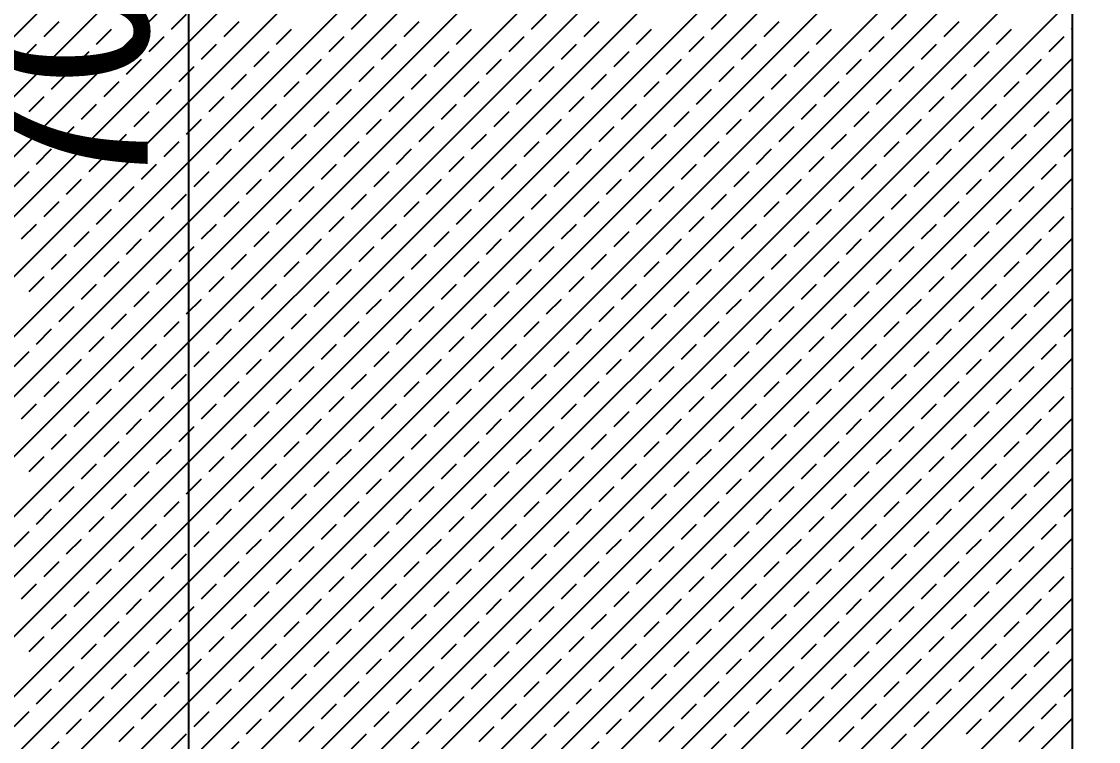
# Model space of a CAD drawing. Header units: millimetres. Extents: x 41784 to 43191, y -4854 to -4504.
# Drawn here: x 42816.19 to 42835.22, y -4732.97 to -4720.24 of the extents above; entities that cross this region are included whole.
import ezdxf

# ---------------------------------------------------------------- set-up
doc = ezdxf.new("R2010")
doc.units = ezdxf.units.MM
doc.header["$MEASUREMENT"] = 0
doc.header["$PDMODE"] = 3
doc.header["$PDSIZE"] = 0.3125
doc.layers.get('Defpoints').update_dxf_attribs({"linetype": 'CONTINUOUS'})
doc.layers.add('DIM', color=4, linetype='CONTINUOUS', lineweight=9)
doc.layers.add('FPC', color=3, linetype='CONTINUOUS')
doc.layers.add('ITO', color=3, linetype='CONTINUOUS')
doc.styles.get("Standard").update_dxf_attribs({"font": 'simhei.ttf', "height": 3})
doc.dimstyles.new('ISO-25_WS', dxfattribs={"dimscale": 1.8, "dimtxt": 5, "dimasz": 2.5, "dimexe": 1.25, "dimexo": 0.625, "dimtad": 1, "dimdsep": 46, "dimtxsty": 'Standard', "dimcen": 2.5, "dimadec": 0, "dimazin": 0, "dimtfac": 1, "dimtmove": 0, "dimatfit": 3, "dimfxl": 1, "dimtolj": 1, "dimtzin": 0, "dimarcsym": 0})

# ---------------------------------------------------------------- blocks, each defined once
blk = doc.blocks.new('*D275')
at = {"layer": 'Defpoints', "color": 0, "ltscale": 2}
for p in [(42819.145, -4677.013), (42833.2, -4677.013), (42840.552, -4747.478)]:
    blk.add_point(p, dxfattribs=at)
at = {"layer": 'DIM', "color": 0, "lineweight": -2, "ltscale": 2}
for p, q in [((42832.575, -4677.013), (42818.645, -4677.013)), ((42819.145, -4746.978), (42819.145, -4677.513)), ((42839.927, -4747.478), (42818.645, -4747.478))]:
    blk.add_line(p, q, dxfattribs=at)
at = {"layer": 'DIM', "color": 0, "ltscale": 2}
for points in [[(42819.062, -4677.513), (42819.228, -4677.513), (42819.145, -4677.013)], [(42819.062, -4746.978), (42819.228, -4746.978), (42819.145, -4747.478)]]:
    blk.add_solid(points, dxfattribs=at)
at = {"layer": 'DIM', "color": 0, "ltscale": 2, "insert": (42816.944, -4712.246), "char_height": 3, "attachment_point": 5, "rotation": 90}
blk.add_mtext('\\A1;70.46±0.50', dxfattribs=at)

msp = doc.modelspace()

# ---------------------------------------------------------------- linework, layer by layer
at = {"layer": 'FPC', "color": 30}
msp.add_lwpolyline([(42814.563, -4749.482), (42834.463, -4749.482, 0.414214), (42834.763, -4749.182), (42834.763, -4688.582, -0.414214), (42835.163, -4688.182), (42850.673, -4688.182, 0.414214), (42851.173, -4687.682), (42851.173, -4679.382, 0.414214), (42850.673, -4678.882), (42844.6, -4678.882, -0.414214), (42844.1, -4678.382), (42844.1, -4673.762), (42816.737, -4673.762), (42816.737, -4678.482, -0.414214), (42816.337, -4678.882), (42814.663, -4678.882, 0.414214), (42814.263, -4679.282), (42814.263, -4749.182, 0.414214)], format="xyb", close=True, dxfattribs=at)
at = {"layer": 'ITO', "color": 252, "true_color": 0x939598}
for p, q in [((42814.263, -4722.295), (42834.763, -4701.795)), ((42814.263, -4723.356), (42834.763, -4702.856)), ((42814.263, -4724.417), (42834.763, -4703.917)), ((42814.263, -4725.477), (42834.763, -4704.977)), ((42814.263, -4726.538), (42834.763, -4706.038)), ((42814.263, -4727.599), (42834.763, -4707.099)), ((42814.263, -4728.659), (42834.763, -4708.159)), ((42814.263, -4729.72), (42834.763, -4709.22)), ((42814.263, -4730.781), (42834.763, -4710.281)), ((42814.263, -4731.841), (42834.763, -4711.341)), ((42814.263, -4732.902), (42834.763, -4712.402)), ((42814.263, -4733.963), (42834.763, -4713.463)), ((42814.263, -4735.023), (42834.763, -4714.523)), ((42814.263, -4736.084), (42834.763, -4715.584)), ((42814.263, -4737.145), (42834.763, -4716.645)), ((42814.263, -4738.205), (42834.763, -4717.705)), ((42814.263, -4739.266), (42834.763, -4718.766)), ((42814.263, -4740.326), (42834.763, -4719.826)), ((42816.585, -4720.504), (42816.85, -4720.239)), ((42818.839, -4720.371), (42819.104, -4720.106)), ((42819.767, -4720.504), (42820.032, -4720.239)), ((42822.021, -4720.371), (42822.286, -4720.106)), ((42822.949, -4720.504), (42823.214, -4720.239)), ((42825.203, -4720.371), (42825.468, -4720.106)), ((42826.131, -4720.504), (42826.396, -4720.239)), ((42828.385, -4720.371), (42828.65, -4720.106)), ((42829.313, -4720.504), (42829.578, -4720.239)), ((42831.567, -4720.371), (42831.832, -4720.106)), ((42832.495, -4720.504), (42832.76, -4720.239)), ((42817.513, -4720.636), (42817.778, -4720.371)), ((42820.695, -4720.636), (42820.96, -4720.371)), ((42823.877, -4720.636), (42824.142, -4720.371)), ((42827.059, -4720.636), (42827.324, -4720.371)), ((42830.241, -4720.636), (42830.506, -4720.371)), ((42833.423, -4720.636), (42833.688, -4720.371)), ((42834.749, -4720.371), (42834.763, -4720.357)), ((42816.187, -4720.901), (42816.452, -4720.636)), ((42818.441, -4720.769), (42818.706, -4720.504)), ((42819.369, -4720.901), (42819.634, -4720.636)), ((42821.623, -4720.769), (42821.888, -4720.504)), ((42822.551, -4720.901), (42822.816, -4720.636)), ((42824.805, -4720.769), (42825.07, -4720.504)), ((42825.733, -4720.901), (42825.998, -4720.636)), ((42827.987, -4720.769), (42828.252, -4720.504)), ((42828.915, -4720.901), (42829.18, -4720.636)), ((42831.169, -4720.769), (42831.434, -4720.504)), ((42832.097, -4720.901), (42832.362, -4720.636)), ((42834.351, -4720.769), (42834.616, -4720.504)), ((42817.115, -4721.034), (42817.381, -4720.769)), ((42820.297, -4721.034), (42820.563, -4720.769)), ((42823.479, -4721.034), (42823.745, -4720.769)), ((42826.661, -4721.034), (42826.927, -4720.769)), ((42829.843, -4721.034), (42830.108, -4720.769)), ((42833.025, -4721.034), (42833.29, -4720.769)), ((42814.263, -4741.387), (42834.763, -4720.887)), ((42818.043, -4721.167), (42818.309, -4720.901)), ((42818.972, -4721.299), (42819.237, -4721.034)), ((42821.225, -4721.167), (42821.491, -4720.901)), ((42822.154, -4721.299), (42822.419, -4721.034)), ((42824.407, -4721.167), (42824.673, -4720.901)), ((42825.336, -4721.299), (42825.601, -4721.034)), ((42827.589, -4721.167), (42827.855, -4720.901)), ((42828.517, -4721.299), (42828.783, -4721.034)), ((42830.771, -4721.167), (42831.037, -4720.901)), ((42831.699, -4721.299), (42831.965, -4721.034)), ((42833.953, -4721.167), (42834.219, -4720.901)), ((42816.718, -4721.432), (42816.983, -4721.167)), ((42819.9, -4721.432), (42820.165, -4721.167)), ((42823.082, -4721.432), (42823.347, -4721.167)), ((42826.264, -4721.432), (42826.529, -4721.167)), ((42829.446, -4721.432), (42829.711, -4721.167)), ((42832.628, -4721.432), (42832.893, -4721.167)), ((42817.646, -4721.564), (42817.911, -4721.299)), ((42818.574, -4721.697), (42818.839, -4721.432)), ((42820.828, -4721.564), (42821.093, -4721.299)), ((42821.756, -4721.697), (42822.021, -4721.432)), ((42824.01, -4721.564), (42824.275, -4721.299)), ((42824.938, -4721.697), (42825.203, -4721.432)), ((42827.192, -4721.564), (42827.457, -4721.299)), ((42828.12, -4721.697), (42828.385, -4721.432)), ((42830.374, -4721.564), (42830.639, -4721.299)), ((42831.302, -4721.697), (42831.567, -4721.432)), ((42833.556, -4721.564), (42833.821, -4721.299)), ((42834.484, -4721.697), (42834.749, -4721.432)), ((42816.32, -4721.83), (42816.585, -4721.564)), ((42819.502, -4721.83), (42819.767, -4721.564)), ((42822.684, -4721.83), (42822.949, -4721.564)), ((42825.866, -4721.83), (42826.131, -4721.564)), ((42829.048, -4721.83), (42829.313, -4721.564)), ((42832.23, -4721.83), (42832.495, -4721.564)), ((42817.248, -4721.962), (42817.513, -4721.697)), ((42820.43, -4721.962), (42820.695, -4721.697)), ((42823.612, -4721.962), (42823.877, -4721.697)), ((42826.794, -4721.962), (42827.059, -4721.697)), ((42829.976, -4721.962), (42830.241, -4721.697)), ((42833.158, -4721.962), (42833.423, -4721.697)), ((42814.263, -4742.448), (42834.763, -4721.948)), ((42818.176, -4722.095), (42818.441, -4721.83)), ((42819.104, -4722.227), (42819.369, -4721.962)), ((42821.358, -4722.095), (42821.623, -4721.83)), ((42822.286, -4722.227), (42822.551, -4721.962)), ((42824.54, -4722.095), (42824.805, -4721.83)), ((42825.468, -4722.227), (42825.733, -4721.962)), ((42827.722, -4722.095), (42827.987, -4721.83)), ((42828.65, -4722.227), (42828.915, -4721.962)), ((42830.904, -4722.095), (42831.169, -4721.83)), ((42831.832, -4722.227), (42832.097, -4721.962)), ((42834.086, -4722.095), (42834.351, -4721.83)), ((42816.85, -4722.36), (42817.115, -4722.095)), ((42820.032, -4722.36), (42820.297, -4722.095)), ((42823.214, -4722.36), (42823.479, -4722.095)), ((42826.396, -4722.36), (42826.661, -4722.095)), ((42829.578, -4722.36), (42829.843, -4722.095)), ((42832.76, -4722.36), (42833.025, -4722.095)), ((42817.778, -4722.492), (42818.043, -4722.227)), ((42818.706, -4722.625), (42818.972, -4722.36)), ((42820.96, -4722.492), (42821.225, -4722.227)), ((42821.888, -4722.625), (42822.154, -4722.36)), ((42824.142, -4722.492), (42824.407, -4722.227)), ((42825.07, -4722.625), (42825.336, -4722.36)), ((42827.324, -4722.492), (42827.589, -4722.227)), ((42828.252, -4722.625), (42828.517, -4722.36)), ((42830.506, -4722.492), (42830.771, -4722.227)), ((42831.434, -4722.625), (42831.699, -4722.36)), ((42833.688, -4722.492), (42833.953, -4722.227)), ((42816.452, -4722.758), (42816.718, -4722.492)), ((42819.634, -4722.758), (42819.9, -4722.492)), ((42822.816, -4722.758), (42823.082, -4722.492)), ((42825.998, -4722.758), (42826.264, -4722.492)), ((42829.18, -4722.758), (42829.446, -4722.492)), ((42832.362, -4722.758), (42832.628, -4722.492)), ((42834.616, -4722.625), (42834.763, -4722.478)), ((42817.381, -4722.89), (42817.646, -4722.625)), ((42818.309, -4723.023), (42818.574, -4722.758)), ((42820.563, -4722.89), (42820.828, -4722.625)), ((42821.491, -4723.023), (42821.756, -4722.758)), ((42823.745, -4722.89), (42824.01, -4722.625)), ((42824.673, -4723.023), (42824.938, -4722.758)), ((42826.927, -4722.89), (42827.192, -4722.625)), ((42827.855, -4723.023), (42828.12, -4722.758)), ((42830.108, -4722.89), (42830.374, -4722.625)), ((42831.037, -4723.023), (42831.302, -4722.758)), ((42833.29, -4722.89), (42833.556, -4722.625)), ((42834.219, -4723.023), (42834.484, -4722.758)), ((42816.055, -4723.155), (42816.32, -4722.89)), ((42819.237, -4723.155), (42819.502, -4722.89)), ((42822.419, -4723.155), (42822.684, -4722.89)), ((42825.601, -4723.155), (42825.866, -4722.89)), ((42828.783, -4723.155), (42829.048, -4722.89)), ((42831.965, -4723.155), (42832.23, -4722.89)), ((42815.072, -4742.699), (42834.763, -4723.008)), ((42816.983, -4723.288), (42817.248, -4723.023)), ((42820.165, -4723.288), (42820.43, -4723.023)), ((42823.347, -4723.288), (42823.612, -4723.023)), ((42826.529, -4723.288), (42826.794, -4723.023)), ((42829.711, -4723.288), (42829.976, -4723.023)), ((42832.893, -4723.288), (42833.158, -4723.023)), ((42817.911, -4723.421), (42818.176, -4723.155)), ((42818.839, -4723.553), (42819.104, -4723.288)), ((42821.093, -4723.421), (42821.358, -4723.155)), ((42822.021, -4723.553), (42822.286, -4723.288)), ((42824.275, -4723.421), (42824.54, -4723.155)), ((42825.203, -4723.553), (42825.468, -4723.288)), ((42827.457, -4723.421), (42827.722, -4723.155)), ((42828.385, -4723.553), (42828.65, -4723.288)), ((42830.639, -4723.421), (42830.904, -4723.155)), ((42831.567, -4723.553), (42831.832, -4723.288)), ((42833.821, -4723.421), (42834.086, -4723.155)), ((42816.585, -4723.686), (42816.85, -4723.421)), ((42819.767, -4723.686), (42820.032, -4723.421)), ((42822.949, -4723.686), (42823.214, -4723.421)), ((42826.131, -4723.686), (42826.396, -4723.421)), ((42829.313, -4723.686), (42829.578, -4723.421)), ((42832.495, -4723.686), (42832.76, -4723.421)), ((42817.513, -4723.818), (42817.778, -4723.553)), ((42818.441, -4723.951), (42818.706, -4723.686)), ((42820.695, -4723.818), (42820.96, -4723.553)), ((42821.623, -4723.951), (42821.888, -4723.686)), ((42823.877, -4723.818), (42824.142, -4723.553)), ((42824.805, -4723.951), (42825.07, -4723.686)), ((42827.059, -4723.818), (42827.324, -4723.553)), ((42827.987, -4723.951), (42828.252, -4723.686)), ((42830.241, -4723.818), (42830.506, -4723.553)), ((42831.169, -4723.951), (42831.434, -4723.686)), ((42833.423, -4723.818), (42833.688, -4723.553)), ((42834.351, -4723.951), (42834.616, -4723.686)), ((42834.749, -4723.553), (42834.763, -4723.539)), ((42816.187, -4724.083), (42816.452, -4723.818)), ((42819.369, -4724.083), (42819.634, -4723.818)), ((42822.551, -4724.083), (42822.816, -4723.818)), ((42825.733, -4724.083), (42825.998, -4723.818)), ((42828.915, -4724.083), (42829.18, -4723.818)), ((42832.097, -4724.083), (42832.362, -4723.818)), ((42816.133, -4742.699), (42834.763, -4724.069)), ((42817.115, -4724.216), (42817.381, -4723.951)), ((42818.043, -4724.349), (42818.309, -4724.083)), ((42820.297, -4724.216), (42820.563, -4723.951)), ((42821.225, -4724.349), (42821.491, -4724.083)), ((42823.479, -4724.216), (42823.745, -4723.951)), ((42824.407, -4724.349), (42824.673, -4724.083)), ((42826.661, -4724.216), (42826.927, -4723.951)), ((42827.589, -4724.349), (42827.855, -4724.083)), ((42829.843, -4724.216), (42830.108, -4723.951)), ((42830.771, -4724.349), (42831.037, -4724.083)), ((42833.025, -4724.216), (42833.29, -4723.951)), ((42833.953, -4724.349), (42834.219, -4724.083)), ((42818.972, -4724.481), (42819.237, -4724.216)), ((42822.154, -4724.481), (42822.419, -4724.216)), ((42825.336, -4724.481), (42825.601, -4724.216)), ((42828.517, -4724.481), (42828.783, -4724.216)), ((42831.699, -4724.481), (42831.965, -4724.216)), ((42816.718, -4724.614), (42816.983, -4724.349)), ((42817.646, -4724.746), (42817.911, -4724.481)), ((42819.9, -4724.614), (42820.165, -4724.349)), ((42820.828, -4724.746), (42821.093, -4724.481)), ((42823.082, -4724.614), (42823.347, -4724.349)), ((42824.01, -4724.746), (42824.275, -4724.481)), ((42826.264, -4724.614), (42826.529, -4724.349)), ((42827.192, -4724.746), (42827.457, -4724.481)), ((42829.446, -4724.614), (42829.711, -4724.349)), ((42830.374, -4724.746), (42830.639, -4724.481)), ((42832.628, -4724.614), (42832.893, -4724.349)), ((42833.556, -4724.746), (42833.821, -4724.481)), ((42818.574, -4724.879), (42818.839, -4724.614)), ((42821.756, -4724.879), (42822.021, -4724.614)), ((42824.938, -4724.879), (42825.203, -4724.614)), ((42828.12, -4724.879), (42828.385, -4724.614)), ((42831.302, -4724.879), (42831.567, -4724.614)), ((42834.484, -4724.879), (42834.749, -4724.614)), ((42816.32, -4725.011), (42816.585, -4724.746)), ((42819.502, -4725.011), (42819.767, -4724.746)), ((42822.684, -4725.011), (42822.949, -4724.746)), ((42825.866, -4725.011), (42826.131, -4724.746)), ((42829.048, -4725.011), (42829.313, -4724.746)), ((42832.23, -4725.011), (42832.495, -4724.746)), ((42817.248, -4725.144), (42817.513, -4724.879)), ((42818.176, -4725.277), (42818.441, -4725.011)), ((42820.43, -4725.144), (42820.695, -4724.879)), ((42821.358, -4725.277), (42821.623, -4725.011)), ((42823.612, -4725.144), (42823.877, -4724.879)), ((42824.54, -4725.277), (42824.805, -4725.011)), ((42826.794, -4725.144), (42827.059, -4724.879)), ((42827.722, -4725.277), (42827.987, -4725.011)), ((42829.976, -4725.144), (42830.241, -4724.879)), ((42830.904, -4725.277), (42831.169, -4725.011)), ((42833.158, -4725.144), (42833.423, -4724.879)), ((42834.086, -4725.277), (42834.351, -4725.011)), ((42817.181, -4742.712), (42834.763, -4725.13)), ((42819.104, -4725.409), (42819.369, -4725.144)), ((42822.286, -4725.409), (42822.551, -4725.144)), ((42825.468, -4725.409), (42825.733, -4725.144)), ((42828.65, -4725.409), (42828.915, -4725.144)), ((42831.832, -4725.409), (42832.097, -4725.144)), ((42816.85, -4725.542), (42817.115, -4725.277)), ((42817.778, -4725.674), (42818.043, -4725.409)), ((42820.032, -4725.542), (42820.297, -4725.277)), ((42820.96, -4725.674), (42821.225, -4725.409)), ((42823.214, -4725.542), (42823.479, -4725.277)), ((42824.142, -4725.674), (42824.407, -4725.409)), ((42826.396, -4725.542), (42826.661, -4725.277)), ((42827.324, -4725.674), (42827.589, -4725.409)), ((42829.578, -4725.542), (42829.843, -4725.277)), ((42830.506, -4725.674), (42830.771, -4725.409)), ((42832.76, -4725.542), (42833.025, -4725.277)), ((42833.688, -4725.674), (42833.953, -4725.409)), ((42818.706, -4725.807), (42818.972, -4725.542)), ((42821.888, -4725.807), (42822.154, -4725.542)), ((42825.07, -4725.807), (42825.336, -4725.542)), ((42828.252, -4725.807), (42828.517, -4725.542)), ((42831.434, -4725.807), (42831.699, -4725.542)), ((42816.452, -4725.94), (42816.718, -4725.674)), ((42817.381, -4726.072), (42817.646, -4725.807)), ((42819.634, -4725.94), (42819.9, -4725.674)), ((42820.563, -4726.072), (42820.828, -4725.807)), ((42822.816, -4725.94), (42823.082, -4725.674)), ((42823.745, -4726.072), (42824.01, -4725.807)), ((42825.998, -4725.94), (42826.264, -4725.674)), ((42826.927, -4726.072), (42827.192, -4725.807)), ((42829.18, -4725.94), (42829.446, -4725.674)), ((42830.108, -4726.072), (42830.374, -4725.807)), ((42832.362, -4725.94), (42832.628, -4725.674)), ((42833.29, -4726.072), (42833.556, -4725.807)), ((42834.616, -4725.807), (42834.763, -4725.66)), ((42818.309, -4726.205), (42818.574, -4725.94)), ((42821.491, -4726.205), (42821.756, -4725.94)), ((42824.673, -4726.205), (42824.938, -4725.94)), ((42827.855, -4726.205), (42828.12, -4725.94)), ((42831.037, -4726.205), (42831.302, -4725.94)), ((42834.219, -4726.205), (42834.484, -4725.94)), ((42816.055, -4726.337), (42816.32, -4726.072)), ((42817.181, -4743.773), (42834.763, -4726.19)), ((42819.237, -4726.337), (42819.502, -4726.072)), ((42822.419, -4726.337), (42822.684, -4726.072)), ((42825.601, -4726.337), (42825.866, -4726.072)), ((42828.783, -4726.337), (42829.048, -4726.072)), ((42831.965, -4726.337), (42832.23, -4726.072)), ((42816.983, -4726.47), (42817.248, -4726.205)), ((42817.911, -4726.602), (42818.176, -4726.337)), ((42820.165, -4726.47), (42820.43, -4726.205)), ((42821.093, -4726.602), (42821.358, -4726.337)), ((42823.347, -4726.47), (42823.612, -4726.205)), ((42824.275, -4726.602), (42824.54, -4726.337)), ((42826.529, -4726.47), (42826.794, -4726.205)), ((42827.457, -4726.602), (42827.722, -4726.337)), ((42829.711, -4726.47), (42829.976, -4726.205)), ((42830.639, -4726.602), (42830.904, -4726.337)), ((42832.893, -4726.47), (42833.158, -4726.205)), ((42833.821, -4726.602), (42834.086, -4726.337)), ((42818.839, -4726.735), (42819.104, -4726.47)), ((42822.021, -4726.735), (42822.286, -4726.47)), ((42825.203, -4726.735), (42825.468, -4726.47)), ((42828.385, -4726.735), (42828.65, -4726.47)), ((42831.567, -4726.735), (42831.832, -4726.47)), ((42816.585, -4726.868), (42816.85, -4726.602)), ((42817.513, -4727), (42817.778, -4726.735)), ((42819.767, -4726.868), (42820.032, -4726.602)), ((42820.695, -4727), (42820.96, -4726.735)), ((42822.949, -4726.868), (42823.214, -4726.602)), ((42823.877, -4727), (42824.142, -4726.735)), ((42826.131, -4726.868), (42826.396, -4726.602)), ((42827.059, -4727), (42827.324, -4726.735)), ((42829.313, -4726.868), (42829.578, -4726.602)), ((42830.241, -4727), (42830.506, -4726.735)), ((42832.495, -4726.868), (42832.76, -4726.602)), ((42833.423, -4727), (42833.688, -4726.735)), ((42834.749, -4726.735), (42834.763, -4726.721)), ((42818.441, -4727.133), (42818.706, -4726.868)), ((42821.623, -4727.133), (42821.888, -4726.868)), ((42824.805, -4727.133), (42825.07, -4726.868)), ((42827.987, -4727.133), (42828.252, -4726.868)), ((42831.169, -4727.133), (42831.434, -4726.868)), ((42834.351, -4727.133), (42834.616, -4726.868)), ((42816.187, -4727.265), (42816.452, -4727)), ((42817.115, -4727.398), (42817.381, -4727.133)), ((42819.369, -4727.265), (42819.634, -4727)), ((42820.297, -4727.398), (42820.563, -4727.133)), ((42822.551, -4727.265), (42822.816, -4727)), ((42823.479, -4727.398), (42823.745, -4727.133)), ((42825.733, -4727.265), (42825.998, -4727)), ((42826.661, -4727.398), (42826.927, -4727.133)), ((42828.915, -4727.265), (42829.18, -4727)), ((42829.843, -4727.398), (42830.108, -4727.133)), ((42832.097, -4727.265), (42832.362, -4727)), ((42833.025, -4727.398), (42833.29, -4727.133)), ((42817.181, -4744.833), (42834.763, -4727.251)), ((42818.043, -4727.531), (42818.309, -4727.265)), ((42821.225, -4727.531), (42821.491, -4727.265)), ((42824.407, -4727.531), (42824.673, -4727.265)), ((42827.589, -4727.531), (42827.855, -4727.265)), ((42830.771, -4727.531), (42831.037, -4727.265)), ((42833.953, -4727.531), (42834.219, -4727.265)), ((42818.972, -4727.663), (42819.237, -4727.398)), ((42822.154, -4727.663), (42822.419, -4727.398)), ((42825.336, -4727.663), (42825.601, -4727.398)), ((42828.517, -4727.663), (42828.783, -4727.398)), ((42831.699, -4727.663), (42831.965, -4727.398)), ((42816.718, -4727.796), (42816.983, -4727.531)), ((42817.646, -4727.928), (42817.911, -4727.663)), ((42819.9, -4727.796), (42820.165, -4727.531)), ((42820.828, -4727.928), (42821.093, -4727.663)), ((42823.082, -4727.796), (42823.347, -4727.531)), ((42824.01, -4727.928), (42824.275, -4727.663)), ((42826.264, -4727.796), (42826.529, -4727.531)), ((42827.192, -4727.928), (42827.457, -4727.663)), ((42829.446, -4727.796), (42829.711, -4727.531)), ((42830.374, -4727.928), (42830.639, -4727.663)), ((42832.628, -4727.796), (42832.893, -4727.531)), ((42833.556, -4727.928), (42833.821, -4727.663)), ((42818.574, -4728.061), (42818.839, -4727.796)), ((42821.756, -4728.061), (42822.021, -4727.796)), ((42824.938, -4728.061), (42825.203, -4727.796)), ((42828.12, -4728.061), (42828.385, -4727.796)), ((42831.302, -4728.061), (42831.567, -4727.796)), ((42834.484, -4728.061), (42834.749, -4727.796)), ((42816.32, -4728.193), (42816.585, -4727.928)), ((42817.248, -4728.326), (42817.513, -4728.061)), ((42819.502, -4728.193), (42819.767, -4727.928)), ((42820.43, -4728.326), (42820.695, -4728.061)), ((42822.684, -4728.193), (42822.949, -4727.928)), ((42823.612, -4728.326), (42823.877, -4728.061)), ((42825.866, -4728.193), (42826.131, -4727.928)), ((42826.794, -4728.326), (42827.059, -4728.061)), ((42829.048, -4728.193), (42829.313, -4727.928)), ((42829.976, -4728.326), (42830.241, -4728.061)), ((42832.23, -4728.193), (42832.495, -4727.928)), ((42833.158, -4728.326), (42833.423, -4728.061)), ((42818.176, -4728.459), (42818.441, -4728.193)), ((42821.358, -4728.459), (42821.623, -4728.193)), ((42824.54, -4728.459), (42824.805, -4728.193)), ((42827.722, -4728.459), (42827.987, -4728.193)), ((42830.904, -4728.459), (42831.169, -4728.193)), ((42834.086, -4728.459), (42834.351, -4728.193)), ((42816.85, -4728.724), (42817.115, -4728.459)), ((42817.181, -4745.894), (42834.763, -4728.312)), ((42819.104, -4728.591), (42819.369, -4728.326)), ((42820.032, -4728.724), (42820.297, -4728.459)), ((42822.286, -4728.591), (42822.551, -4728.326)), ((42823.214, -4728.724), (42823.479, -4728.459)), ((42825.468, -4728.591), (42825.733, -4728.326)), ((42826.396, -4728.724), (42826.661, -4728.459)), ((42828.65, -4728.591), (42828.915, -4728.326)), ((42829.578, -4728.724), (42829.843, -4728.459)), ((42831.832, -4728.591), (42832.097, -4728.326)), ((42832.76, -4728.724), (42833.025, -4728.459)), ((42817.778, -4728.856), (42818.043, -4728.591)), ((42820.96, -4728.856), (42821.225, -4728.591)), ((42824.142, -4728.856), (42824.407, -4728.591)), ((42827.324, -4728.856), (42827.589, -4728.591)), ((42830.506, -4728.856), (42830.771, -4728.591)), ((42833.688, -4728.856), (42833.953, -4728.591)), ((42816.452, -4729.122), (42816.718, -4728.856)), ((42818.706, -4728.989), (42818.972, -4728.724)), ((42819.634, -4729.122), (42819.9, -4728.856)), ((42821.888, -4728.989), (42822.154, -4728.724)), ((42822.816, -4729.122), (42823.082, -4728.856)), ((42825.07, -4728.989), (42825.336, -4728.724)), ((42825.998, -4729.122), (42826.264, -4728.856)), ((42828.252, -4728.989), (42828.517, -4728.724)), ((42829.18, -4729.122), (42829.446, -4728.856)), ((42831.434, -4728.989), (42831.699, -4728.724)), ((42832.362, -4729.122), (42832.628, -4728.856)), ((42834.616, -4728.989), (42834.763, -4728.842)), ((42817.381, -4729.254), (42817.646, -4728.989)), ((42820.563, -4729.254), (42820.828, -4728.989)), ((42823.745, -4729.254), (42824.01, -4728.989)), ((42826.927, -4729.254), (42827.192, -4728.989)), ((42830.108, -4729.254), (42830.374, -4728.989)), ((42833.29, -4729.254), (42833.556, -4728.989)), ((42818.309, -4729.387), (42818.574, -4729.122)), ((42821.491, -4729.387), (42821.756, -4729.122)), ((42824.673, -4729.387), (42824.938, -4729.122)), ((42827.855, -4729.387), (42828.12, -4729.122)), ((42831.037, -4729.387), (42831.302, -4729.122)), ((42834.219, -4729.387), (42834.484, -4729.122)), ((42816.055, -4729.519), (42816.32, -4729.254)), ((42816.983, -4729.652), (42817.248, -4729.387)), ((42818.153, -4745.982), (42834.763, -4729.372)), ((42819.237, -4729.519), (42819.502, -4729.254)), ((42820.165, -4729.652), (42820.43, -4729.387)), ((42822.419, -4729.519), (42822.684, -4729.254)), ((42823.347, -4729.652), (42823.612, -4729.387)), ((42825.601, -4729.519), (42825.866, -4729.254)), ((42826.529, -4729.652), (42826.794, -4729.387)), ((42828.783, -4729.519), (42829.048, -4729.254)), ((42829.711, -4729.652), (42829.976, -4729.387)), ((42831.965, -4729.519), (42832.23, -4729.254)), ((42832.893, -4729.652), (42833.158, -4729.387)), ((42817.911, -4729.784), (42818.176, -4729.519)), ((42821.093, -4729.784), (42821.358, -4729.519)), ((42824.275, -4729.784), (42824.54, -4729.519)), ((42827.457, -4729.784), (42827.722, -4729.519)), ((42830.639, -4729.784), (42830.904, -4729.519)), ((42833.821, -4729.784), (42834.086, -4729.519)), ((42816.585, -4730.05), (42816.85, -4729.784)), ((42818.839, -4729.917), (42819.104, -4729.652)), ((42819.767, -4730.05), (42820.032, -4729.784)), ((42822.021, -4729.917), (42822.286, -4729.652)), ((42822.949, -4730.05), (42823.214, -4729.784)), ((42825.203, -4729.917), (42825.468, -4729.652)), ((42826.131, -4730.05), (42826.396, -4729.784)), ((42828.385, -4729.917), (42828.65, -4729.652)), ((42829.313, -4730.05), (42829.578, -4729.784)), ((42831.567, -4729.917), (42831.832, -4729.652)), ((42832.495, -4730.05), (42832.76, -4729.784)), ((42817.513, -4730.182), (42817.778, -4729.917)), ((42820.695, -4730.182), (42820.96, -4729.917)), ((42823.877, -4730.182), (42824.142, -4729.917)), ((42827.059, -4730.182), (42827.324, -4729.917)), ((42830.241, -4730.182), (42830.506, -4729.917)), ((42833.423, -4730.182), (42833.688, -4729.917)), ((42834.749, -4729.917), (42834.763, -4729.903)), ((42816.187, -4730.447), (42816.452, -4730.182)), ((42818.441, -4730.315), (42818.706, -4730.05)), ((42819.369, -4730.447), (42819.634, -4730.182)), ((42821.623, -4730.315), (42821.888, -4730.05)), ((42822.551, -4730.447), (42822.816, -4730.182)), ((42824.805, -4730.315), (42825.07, -4730.05)), ((42825.733, -4730.447), (42825.998, -4730.182)), ((42827.987, -4730.315), (42828.252, -4730.05)), ((42828.915, -4730.447), (42829.18, -4730.182)), ((42831.169, -4730.315), (42831.434, -4730.05)), ((42832.097, -4730.447), (42832.362, -4730.182)), ((42834.351, -4730.315), (42834.616, -4730.05)), ((42817.115, -4730.58), (42817.381, -4730.315)), ((42820.297, -4730.58), (42820.563, -4730.315)), ((42823.479, -4730.58), (42823.745, -4730.315)), ((42826.661, -4730.58), (42826.927, -4730.315)), ((42829.843, -4730.58), (42830.108, -4730.315)), ((42833.025, -4730.58), (42833.29, -4730.315)), ((42818.043, -4730.713), (42818.309, -4730.447)), ((42819.214, -4745.982), (42834.763, -4730.433)), ((42821.225, -4730.713), (42821.491, -4730.447)), ((42824.407, -4730.713), (42824.673, -4730.447)), ((42827.589, -4730.713), (42827.855, -4730.447)), ((42830.771, -4730.713), (42831.037, -4730.447)), ((42833.953, -4730.713), (42834.219, -4730.447)), ((42816.718, -4730.978), (42816.983, -4730.713)), ((42818.972, -4730.845), (42819.237, -4730.58)), ((42819.9, -4730.978), (42820.165, -4730.713)), ((42822.154, -4730.845), (42822.419, -4730.58)), ((42823.082, -4730.978), (42823.347, -4730.713)), ((42825.336, -4730.845), (42825.601, -4730.58)), ((42826.264, -4730.978), (42826.529, -4730.713)), ((42828.517, -4730.845), (42828.783, -4730.58)), ((42829.446, -4730.978), (42829.711, -4730.713)), ((42831.699, -4730.845), (42831.965, -4730.58)), ((42832.628, -4730.978), (42832.893, -4730.713)), ((42817.646, -4731.11), (42817.911, -4730.845)), ((42820.828, -4731.11), (42821.093, -4730.845)), ((42824.01, -4731.11), (42824.275, -4730.845)), ((42827.192, -4731.11), (42827.457, -4730.845)), ((42830.374, -4731.11), (42830.639, -4730.845)), ((42833.556, -4731.11), (42833.821, -4730.845)), ((42816.32, -4731.375), (42816.585, -4731.11)), ((42818.574, -4731.243), (42818.839, -4730.978)), ((42819.502, -4731.375), (42819.767, -4731.11)), ((42821.756, -4731.243), (42822.021, -4730.978)), ((42822.684, -4731.375), (42822.949, -4731.11)), ((42824.938, -4731.243), (42825.203, -4730.978)), ((42825.866, -4731.375), (42826.131, -4731.11)), ((42828.12, -4731.243), (42828.385, -4730.978)), ((42829.048, -4731.375), (42829.313, -4731.11)), ((42831.302, -4731.243), (42831.567, -4730.978)), ((42832.23, -4731.375), (42832.495, -4731.11)), ((42834.484, -4731.243), (42834.749, -4730.978)), ((42817.248, -4731.508), (42817.513, -4731.243)), ((42820.43, -4731.508), (42820.695, -4731.243)), ((42823.612, -4731.508), (42823.877, -4731.243)), ((42826.794, -4731.508), (42827.059, -4731.243)), ((42829.976, -4731.508), (42830.241, -4731.243)), ((42833.158, -4731.508), (42833.423, -4731.243)), ((42818.176, -4731.641), (42818.441, -4731.375)), ((42819.104, -4731.773), (42819.369, -4731.508)), ((42820.274, -4745.982), (42834.763, -4731.494)), ((42821.358, -4731.641), (42821.623, -4731.375)), ((42822.286, -4731.773), (42822.551, -4731.508)), ((42824.54, -4731.641), (42824.805, -4731.375)), ((42825.468, -4731.773), (42825.733, -4731.508)), ((42827.722, -4731.641), (42827.987, -4731.375)), ((42828.65, -4731.773), (42828.915, -4731.508)), ((42830.904, -4731.641), (42831.169, -4731.375)), ((42831.832, -4731.773), (42832.097, -4731.508)), ((42834.086, -4731.641), (42834.351, -4731.375)), ((42816.85, -4731.906), (42817.115, -4731.641)), ((42820.032, -4731.906), (42820.297, -4731.641)), ((42823.214, -4731.906), (42823.479, -4731.641)), ((42826.396, -4731.906), (42826.661, -4731.641)), ((42829.578, -4731.906), (42829.843, -4731.641)), ((42832.76, -4731.906), (42833.025, -4731.641)), ((42817.778, -4732.038), (42818.043, -4731.773)), ((42818.706, -4732.171), (42818.972, -4731.906)), ((42820.96, -4732.038), (42821.225, -4731.773)), ((42821.888, -4732.171), (42822.154, -4731.906)), ((42824.142, -4732.038), (42824.407, -4731.773)), ((42825.07, -4732.171), (42825.336, -4731.906)), ((42827.324, -4732.038), (42827.589, -4731.773)), ((42828.252, -4732.171), (42828.517, -4731.906)), ((42830.506, -4732.038), (42830.771, -4731.773)), ((42831.434, -4732.171), (42831.699, -4731.906)), ((42833.688, -4732.038), (42833.953, -4731.773)), ((42816.452, -4732.304), (42816.718, -4732.038)), ((42819.634, -4732.304), (42819.9, -4732.038)), ((42822.816, -4732.304), (42823.082, -4732.038)), ((42825.998, -4732.304), (42826.264, -4732.038)), ((42829.18, -4732.304), (42829.446, -4732.038)), ((42832.362, -4732.304), (42832.628, -4732.038)), ((42834.616, -4732.171), (42834.763, -4732.024)), ((42817.381, -4732.436), (42817.646, -4732.171)), ((42820.563, -4732.436), (42820.828, -4732.171)), ((42823.745, -4732.436), (42824.01, -4732.171)), ((42826.927, -4732.436), (42827.192, -4732.171)), ((42830.108, -4732.436), (42830.374, -4732.171)), ((42833.29, -4732.436), (42833.556, -4732.171)), ((42816.055, -4732.701), (42816.32, -4732.436)), ((42818.309, -4732.569), (42818.574, -4732.304)), ((42819.237, -4732.701), (42819.502, -4732.436)), ((42821.491, -4732.569), (42821.756, -4732.304)), ((42822.419, -4732.701), (42822.684, -4732.436)), ((42824.673, -4732.569), (42824.938, -4732.304)), ((42825.601, -4732.701), (42825.866, -4732.436)), ((42827.855, -4732.569), (42828.12, -4732.304)), ((42828.783, -4732.701), (42829.048, -4732.436)), ((42831.037, -4732.569), (42831.302, -4732.304)), ((42831.965, -4732.701), (42832.23, -4732.436)), ((42834.219, -4732.569), (42834.484, -4732.304)), ((42816.983, -4732.834), (42817.248, -4732.569)), ((42820.165, -4732.834), (42820.43, -4732.569)), ((42821.335, -4745.982), (42834.763, -4732.554)), ((42823.347, -4732.834), (42823.612, -4732.569)), ((42826.529, -4732.834), (42826.794, -4732.569)), ((42829.711, -4732.834), (42829.976, -4732.569)), ((42832.893, -4732.834), (42833.158, -4732.569)), ((42817.911, -4732.966), (42818.176, -4732.701)), ((42818.839, -4733.099), (42819.104, -4732.834)), ((42821.093, -4732.966), (42821.358, -4732.701)), ((42822.021, -4733.099), (42822.286, -4732.834)), ((42824.275, -4732.966), (42824.54, -4732.701)), ((42825.203, -4733.099), (42825.468, -4732.834)), ((42827.457, -4732.966), (42827.722, -4732.701)), ((42828.385, -4733.099), (42828.65, -4732.834)), ((42830.639, -4732.966), (42830.904, -4732.701)), ((42831.567, -4733.099), (42831.832, -4732.834)), ((42833.821, -4732.966), (42834.086, -4732.701)), ((42816.585, -4733.232), (42816.85, -4732.966)), ((42819.767, -4733.232), (42820.032, -4732.966)), ((42822.949, -4733.232), (42823.214, -4732.966)), ((42826.131, -4733.232), (42826.396, -4732.966))]:
    msp.add_line(p, q, dxfattribs=at)

# ---------------------------------------------------------------- dimensions: what is measured, and where the dimension line sits
at = {"layer": 'DIM', "color": 4, "ltscale": 2}
dim = msp.add_linear_dim(base=(42819.1449, -4677.0135), p1=(42840.5521, -4747.4781), p2=(42833.2004, -4677.0135), angle=90, dimstyle='ISO-25_WS', override={"dimscale": 1, "dimasz": 0.5, "dimexe": 0.5, "dimgap": 0.625, "dimtol": 1, "dimlim": 0, "dimtp": 0.5, "dimtm": 0.5}, dxfattribs=at)
dim.commit()
dim.dimension.update_dxf_attribs({"geometry": '*D275', "text_midpoint": (42816.9441, -4712.2458)})

doc.saveas('drawing.dxf')
